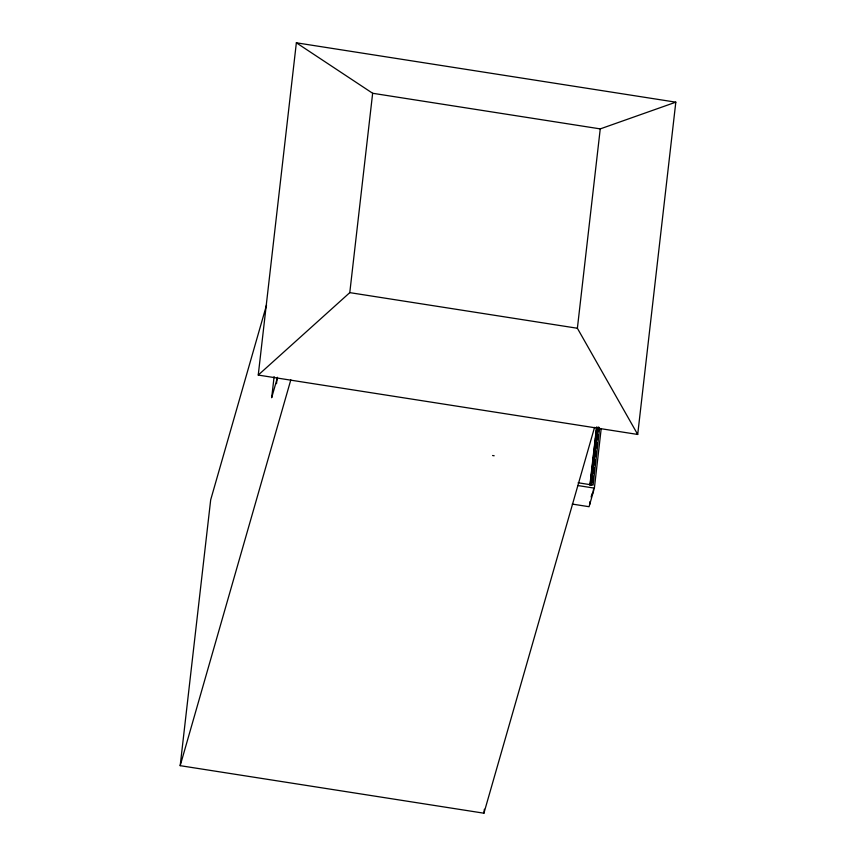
<?xml version="1.0" encoding="UTF-8"?>
<svg xmlns="http://www.w3.org/2000/svg" width="856" height="856" viewBox="0 0 856 856"><rect width="100%" height="100%" fill="white"/><g stroke="black" fill="none" stroke-linecap="round" stroke-linejoin="round"><path stroke-width="1.28" d="M594.556 427.358L483.918 813.2L180.188 765.671L210.683 499.861L266.548 305.014M258.245 375.067L296.358 42.8L675.812 102.174L637.699 434.452L258.245 375.067L349.783 292.634L372.649 93.272L296.358 42.8M271.705 397.559L274.113 376.629M276.52 383.67L277.119 378.438M483.918 813.2L484.368 809.23M637.699 434.452L577.383 328.255L600.249 128.892L675.812 102.174M589.87 485.32L596.546 427.133M596.782 427.262L590.223 484.4L594.278 467.783L590.704 480.248L592.277 480.494M589.613 504.74L589.977 501.627M598.922 427.251L594.995 442.841M599.639 428.257L593.112 485.117L578.142 482.773M592.994 492.949L593.358 489.835M572.268 504.077L589.056 506.709L594.374 488.134L601.212 428.546M271.684 397.655L277.515 377.293M180.188 765.671L290.826 379.829M597.135 427.882L596.418 430.375L598.002 430.632M595.947 434.527L598.087 427.048M595.466 438.689L598.686 427.465M594.043 451.144L598.087 434.527L594.513 446.993L596.097 447.239M593.561 455.296L597.135 442.83L593.09 459.447M592.609 463.631L596.183 451.166L592.127 467.783M591.657 471.934L595.23 459.469L591.175 476.096M590.822 484.817L593.326 476.086L591.421 485.224M591.111 497.047L592.127 493.505M372.649 93.272L600.249 128.892M349.783 292.634L577.383 328.255M492.585 455.52L494.169 455.767M577.886 485.555L594.374 488.134"/></g></svg>
